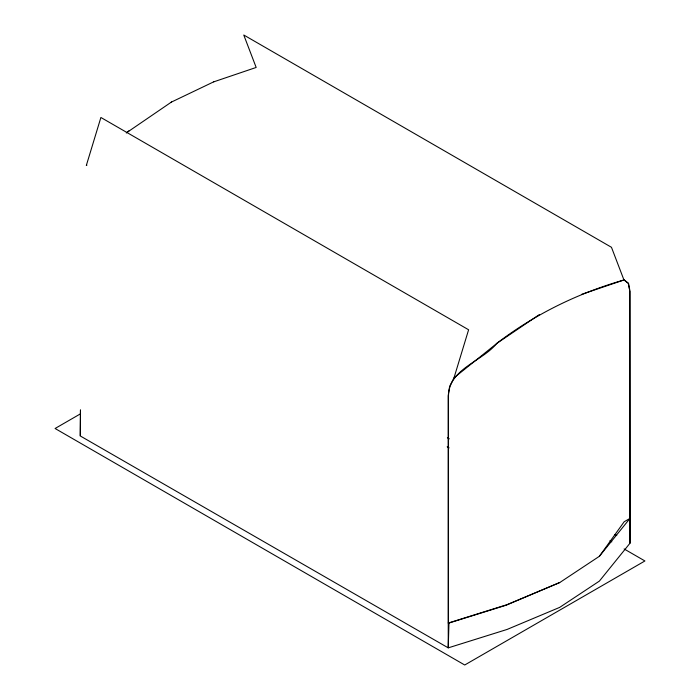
<?xml version="1.0" encoding="UTF-8"?>
<svg xmlns="http://www.w3.org/2000/svg" width="700" height="700" viewBox="0 0 700 700"><rect width="100%" height="100%" fill="white"/><g stroke="black" fill="none" stroke-linecap="round" stroke-linejoin="round"><path stroke-width="1.05" d="M213.701 81.856L256.165 67.454L243.757 35L611.468 247.293L623.866 279.746L628.556 283.43L630.009 291.165L630.009 543.191L599.375 581.105L559.676 607.39L507.097 629.44L448.245 647.859L448.971 622.633L448.175 623.017L448.175 395.797L449.636 386.374L454.011 377.808L468.606 329.77L100.896 117.477L86.31 165.515L86.905 165.174M599.375 556.299L624.173 521.754L630.009 518.385L599.375 556.299L559.974 582.409L506.004 605.264L448.481 623.192L448.481 395.973C448.665 368.839 482.414 361.419 496.781 343.359C534.826 314.248 578.156 293.064 624.173 279.921L581.709 294.324M126.683 132.702L129.22 130.629M126.271 132.93L171.535 101.99M539.543 314.457L497.236 343.105L454.011 377.808M80.553 413.787L55.081 428.496L464.721 665L644.919 560.962L624.111 548.949M171.237 102.165L213.85 81.769M559.676 582.584L507.097 604.634L448.245 623.053L448.245 647.859L80.08 435.846L80.474 409.885L80.474 435.531M447.387 437.762L449.286 438.856M614.871 534.45L616.761 535.544M447.195 446.801L449.085 447.895M609.919 540.75L611.809 541.844M623.866 279.746L628.25 283.255L629.344 289.056M630.009 543.191L629.702 290.99"/></g></svg>
